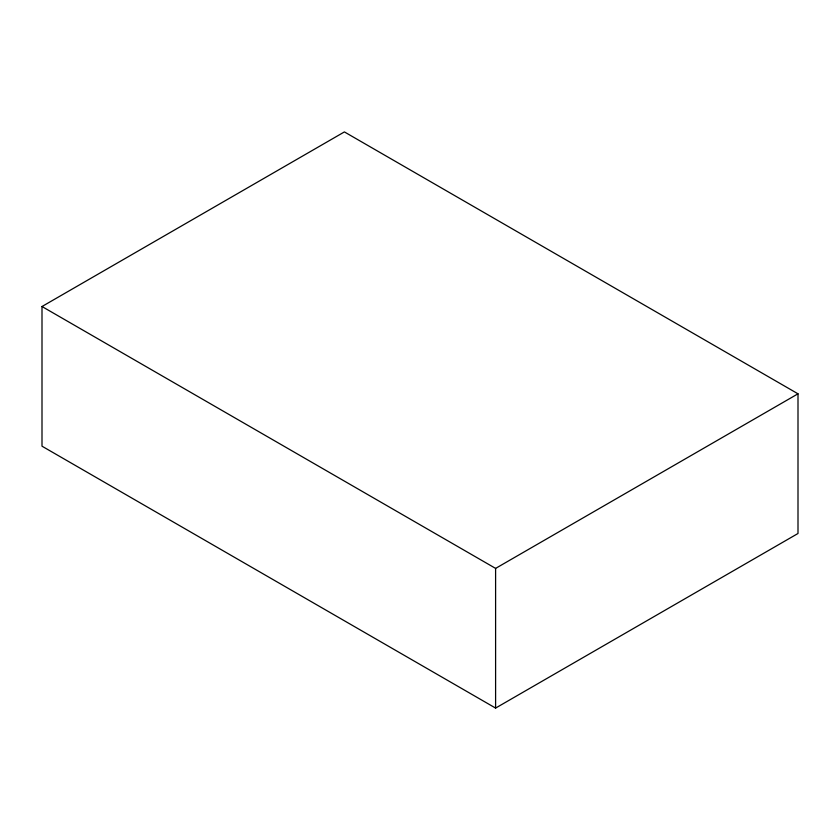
<?xml version="1.0" encoding="UTF-8"?>
<svg xmlns="http://www.w3.org/2000/svg" width="840" height="840" viewBox="0 0 840 840"><rect width="100%" height="100%" fill="white"/><g stroke="black" fill="none" stroke-linecap="round" stroke-linejoin="round"><path stroke-width="1.26" d="M42 306.516L344.4 131.922L798 393.813L798 533.484L495.6 708.078L42 446.187L42 306.516L495.6 568.397L798 393.813M495.6 568.397L495.6 708.078"/></g></svg>
